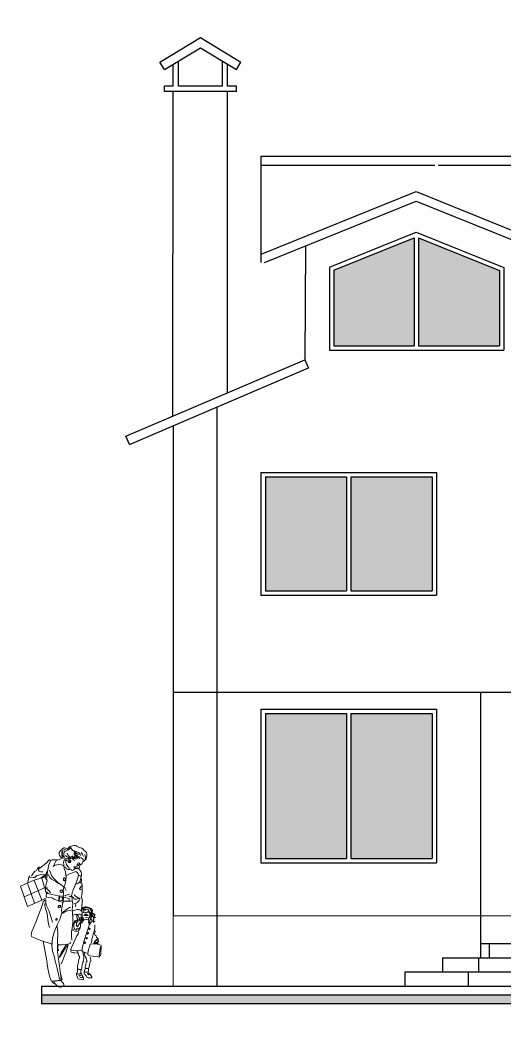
# Model space of a CAD drawing. Header units: metres. Extents: x 539 to 782, y 164 to 633.
# Drawn here: x 680.54 to 686.07, y 408.62 to 420.23 of the extents above; entities that cross this region are included whole.
import ezdxf

# ---------------------------------------------------------------- set-up
doc = ezdxf.new("R2010")
doc.units = ezdxf.units.M
doc.header["$PDMODE"] = 35
for name, color, linetype, lineweight in [('03', 3, 'Continuous', 30), ('cota', 1, 'Continuous', 15), ('fachada2', 3, 'Continuous', 20), ('monos', 251, 'Continuous', 13), ('ventanas', 2, 'Continuous', 25)]:
    doc.layers.add(name, color=color, linetype=linetype, lineweight=lineweight)
for name, color, linetype in [('Losa', 7, 'Continuous'), ('MUROS 2', 3, 'Continuous'), ('PISOS', 251, 'Continuous'), ('proyeccion muros', 1, 'Continuous'), ('PUERTAS', 16, 'Continuous')]:
    doc.layers.add(name, color=color, linetype=linetype)
doc.styles.add('ARIAL', font='ariali.ttf')
doc.dimstyles.new('C_50', dxfattribs={"dimscale": 0.5, "dimtxt": 0.2, "dimasz": 0.1, "dimexe": 0.1, "dimexo": 0.1, "dimgap": 0.05, "dimtad": 0, "dimzin": 4, "dimdsep": 46, "dimtxsty": 'ARIAL', "dimblk": 'DOT', "dimcen": 0.09, "dimse1": 1, "dimse2": 1, "dimclrd": 1, "dimclre": 1, "dimclrt": 2, "dimadec": 0, "dimazin": 0, "dimtfac": 1, "dimtix": 1, "dimtmove": 2, "dimatfit": 3, "dimfxl": 1, "dimtolj": 1, "dimtzin": 0, "dimarcsym": 0})

# ---------------------------------------------------------------- blocks, each defined once
blk = doc.blocks.new('_Dot')
at = {"color": 0, "linetype": 'ByBlock', "lineweight": -2}
blk.add_line((-0.5, 0), (-1, 0), dxfattribs=at)
at = {"color": 0, "linetype": 'ByBlock', "const_width": 0.5}
blk.add_lwpolyline([(-0.25, 0, 1), (0.25, 0, 1)], format="xyb", close=True, dxfattribs=at)
blk = doc.blocks.new('*D517')
at = {"layer": 'cota', "color": 1, "lineweight": -2, "transparency": 16777216}
for p, q in [((685.33, 444.252), (685.535, 444.252)), ((685.979, 444.252), (685.774, 444.252))]:
    blk.add_line(p, q, dxfattribs=at)
at = {"layer": 'Defpoints', "color": 0, "transparency": 16777216}
for p in [(686.029, 444.252), (686.029, 443.873), (685.28, 369.576)]:
    blk.add_point(p, dxfattribs=at)
at = {"layer": 'cota', "color": 1, "lineweight": -2, "transparency": 16777216, "xscale": 0.05, "yscale": 0.05, "zscale": 0.05, "rotation": 180}
blk.add_blockref('_Dot', (685.28, 444.252), dxfattribs=at)
at = {"layer": 'cota', "color": 1, "lineweight": -2, "transparency": 16777216, "xscale": 0.05, "yscale": 0.05, "zscale": 0.05}
blk.add_blockref('_Dot', (686.029, 444.252), dxfattribs=at)
at = {"layer": 'cota', "color": 2, "transparency": 16777216, "insert": (685.654, 444.252), "char_height": 0.1, "attachment_point": 5, "style": 'ARIAL'}
blk.add_mtext('\\A1;.75', dxfattribs=at)
blk = doc.blocks.new('*D541')
at = {"layer": 'Defpoints', "color": 0, "transparency": 16777216}
for p in [(687.279, 436.711), (687.279, 436.374), (685.879, 362.076)]:
    blk.add_point(p, dxfattribs=at)
at = {"layer": 'PUERTAS', "color": 1, "lineweight": -2, "transparency": 16777216}
for p, q in [((685.929, 436.711), (686.428, 436.711)), ((687.229, 436.711), (686.731, 436.711))]:
    blk.add_line(p, q, dxfattribs=at)
at = {"layer": 'PUERTAS', "color": 1, "lineweight": -2, "transparency": 16777216, "xscale": 0.05, "yscale": 0.05, "zscale": 0.05, "rotation": 180}
blk.add_blockref('_Dot', (685.879, 436.711), dxfattribs=at)
at = {"layer": 'PUERTAS', "color": 1, "lineweight": -2, "transparency": 16777216, "xscale": 0.05, "yscale": 0.05, "zscale": 0.05}
blk.add_blockref('_Dot', (687.279, 436.711), dxfattribs=at)
at = {"layer": 'PUERTAS', "color": 2, "transparency": 16777216, "insert": (686.579, 436.711), "char_height": 0.1, "attachment_point": 5, "style": 'ARIAL'}
blk.add_mtext('\\A1;1.40', dxfattribs=at)
blk = doc.blocks.new('mujniño')
for points in [[(617.49, 87.036), (617.475, 87.04), (617.466, 87.05), (617.456, 87.065), (617.452, 87.08), (617.452, 87.092), (617.454, 87.099), (617.463, 87.114), (617.474, 87.126), (617.49, 87.142), (617.504, 87.151), (617.514, 87.153), (617.53, 87.15), (617.537, 87.144), (617.545, 87.139), (617.547, 87.126), (617.548, 87.13), (617.554, 87.142), (617.556, 87.147), (617.564, 87.154), (617.577, 87.166), (617.591, 87.172), (617.602, 87.175), (617.622, 87.178), (617.634, 87.179), (617.649, 87.173), (617.657, 87.169), (617.673, 87.16), (617.697, 87.153), (617.712, 87.149), (617.726, 87.135), (617.738, 87.12), (617.749, 87.113), (617.762, 87.097), (617.766, 87.077), (617.769, 87.063), (617.763, 87.044), (617.76, 87.025), (617.755, 87.016), (617.746, 87.01), (617.736, 87.002), (617.73, 86.998), (617.727, 87.002), (617.726, 87.014), (617.725, 87.023), (617.716, 87.03), (617.708, 87.035), (617.702, 87.043), (617.685, 87.049), (617.664, 87.057), (617.648, 87.07), (617.639, 87.082), (617.63, 87.098), (617.628, 87.105), (617.627, 87.111), (617.614, 87.116), (617.603, 87.12), (617.593, 87.141), (617.587, 87.152), (617.583, 87.155), (617.579, 87.149), (617.571, 87.14), (617.56, 87.13), (617.548, 87.126), (617.523, 87.115), (617.517, 87.111), (617.509, 87.101), (617.507, 87.092), (617.505, 87.08), (617.505, 87.069), (617.505, 87.062), (617.512, 87.046), (617.508, 87.048), (617.498, 87.055), (617.492, 87.065), (617.487, 87.075), (617.483, 87.092), (617.483, 87.103), (617.489, 87.113), (617.494, 87.12), (617.502, 87.125), (617.512, 87.131), (617.524, 87.135)], [(617.493, 87.044), (617.487, 87.051), (617.483, 87.067), (617.482, 87.08), (617.482, 87.091), (617.485, 87.097)], [(617.492, 87.101), (617.492, 87.088)], [(617.629, 87.008), (617.616, 87.015), (617.6, 87.03), (617.592, 87.034), (617.576, 87.043), (617.561, 87.057), (617.55, 87.072), (617.545, 87.09)], [(617.695, 87.066), (617.688, 87.087), (617.674, 87.097), (617.653, 87.106), (617.627, 87.116), (617.621, 87.119)], [(617.693, 87.033), (617.67, 87.046), (617.653, 87.05), (617.634, 87.065), (617.625, 87.079), (617.622, 87.099)], [(617.68, 87.071), (617.664, 87.08), (617.648, 87.09), (617.636, 87.101)], [(617.731, 87.054), (617.719, 87.075), (617.702, 87.097)], [(617.745, 87.011), (617.749, 87.028), (617.751, 87.04), (617.749, 87.059), (617.743, 87.077)], [(617.354, 87.006), (617.342, 87.014), (617.334, 87.013), (617.312, 86.983), (617.283, 86.959), (617.234, 86.925), (617.222, 86.912)], [(617.433, 87.017), (617.415, 87.017), (617.372, 87.014), (617.358, 87.009), (617.352, 87.005), (617.336, 86.958), (617.327, 86.921), (617.319, 86.883), (617.313, 86.81), (617.307, 86.807)], [(617.514, 86.929), (617.507, 86.939), (617.5, 86.947), (617.495, 86.949), (617.478, 86.957), (617.445, 86.962), (617.427, 86.96), (617.405, 86.954), (617.385, 86.939), (617.418, 87.006), (617.429, 87.01), (617.443, 87.014), (617.461, 87.021), (617.473, 87.027), (617.488, 87.035), (617.502, 87.037), (617.514, 87.035), (617.527, 87.028), (617.54, 87.03), (617.542, 87.031)], [(617.495, 86.602), (617.499, 86.606), (617.501, 86.613), (617.501, 86.643), (617.499, 86.665), (617.504, 86.699), (617.523, 86.752), (617.532, 86.812), (617.529, 86.844), (617.526, 86.878), (617.517, 86.899), (617.511, 86.916), (617.508, 86.926), (617.514, 86.929), (617.508, 86.938), (617.507, 86.948), (617.505, 86.965), (617.503, 86.982), (617.505, 87.003), (617.51, 87.012), (617.519, 87.018)], [(617.532, 87.01), (617.528, 87.009), (617.526, 87.003), (617.527, 86.994), (617.53, 86.98), (617.534, 86.966), (617.537, 86.958), (617.543, 86.949), (617.552, 86.938), (617.561, 86.926), (617.566, 86.917), (617.57, 86.906), (617.564, 86.905), (617.556, 86.905), (617.544, 86.909), (617.533, 86.917), (617.524, 86.934)], [(617.611, 87.024), (617.602, 87.031), (617.586, 87.038), (617.565, 87.043), (617.55, 87.047), (617.537, 87.053), (617.525, 87.064)], [(617.543, 87.025), (617.54, 87.02), (617.539, 87.013), (617.539, 87.005)], [(617.572, 87.043), (617.561, 87.042), (617.556, 87.035), (617.55, 87.026)], [(617.568, 86.999), (617.568, 86.996), (617.573, 86.995), (617.577, 86.997), (617.577, 87.004), (617.577, 87.007), (617.575, 87.01), (617.573, 87.012), (617.57, 87.014), (617.566, 87.015), (617.56, 87.014), (617.555, 87.009), (617.553, 87.002), (617.554, 86.994), (617.557, 86.987), (617.561, 86.985), (617.566, 86.984), (617.574, 86.984), (617.58, 86.984), (617.585, 86.992), (617.586, 87), (617.587, 87.007), (617.584, 87.008), (617.58, 87.006)], [(617.581, 87.04), (617.577, 87.039), (617.572, 87.036), (617.568, 87.03), (617.567, 87.024), (617.568, 87.018)], [(617.725, 87.007), (617.724, 87.002), (617.719, 86.986), (617.714, 86.976), (617.71, 86.967), (617.704, 86.964), (617.698, 86.963), (617.693, 86.959), (617.691, 86.957), (617.688, 86.952), (617.687, 86.947), (617.684, 86.936), (617.682, 86.93), (617.681, 86.925), (617.68, 86.919), (617.68, 86.916), (617.677, 86.914), (617.673, 86.913), (617.669, 86.914), (617.665, 86.916), (617.661, 86.921), (617.658, 86.927), (617.656, 86.926), (617.652, 86.921), (617.651, 86.918), (617.647, 86.913), (617.628, 86.93), (617.629, 86.91), (617.618, 86.907), (617.614, 86.898), (617.602, 86.895), (617.597, 86.894), (617.591, 86.9), (617.587, 86.905), (617.58, 86.91)], [(617.587, 87.031), (617.583, 87.028), (617.582, 87.022)], [(617.657, 87.026), (617.638, 87.027), (617.622, 87.032), (617.605, 87.041), (617.593, 87.048), (617.587, 87.055)], [(617.635, 87.032), (617.62, 87.04), (617.608, 87.05), (617.601, 87.061)], [(617.656, 86.957), (617.656, 86.952), (617.656, 86.944), (617.649, 86.939), (617.639, 86.937), (617.629, 86.936), (617.622, 86.934), (617.615, 86.931)], [(617.687, 87.029), (617.674, 87.038), (617.657, 87.039), (617.636, 87.046), (617.622, 87.058)], [(617.673, 86.955), (617.66, 86.96), (617.657, 86.97), (617.666, 86.968)], [(617.661, 86.967), (617.662, 86.962), (617.675, 86.956)], [(617.67, 86.981), (617.676, 86.98), (617.682, 86.978), (617.688, 86.967), (617.69, 86.965)], [(617.685, 86.966), (617.679, 86.964), (617.675, 86.959), (617.674, 86.947)], [(617.244, 86.809), (617.265, 86.825), (617.284, 86.836), (617.296, 86.845), (617.256, 86.848), (617.198, 86.838), (617.174, 86.815), (617.161, 86.814), (617.111, 86.819)], [(617.218, 86.931), (617.206, 86.917), (617.193, 86.895), (617.171, 86.881), (617.145, 86.845), (617.138, 86.831)], [(617.23, 86.937), (617.221, 86.93), (617.217, 86.914), (617.218, 86.899), (617.226, 86.886), (617.243, 86.88), (617.266, 86.877)], [(617.307, 86.856), (617.296, 86.843), (617.272, 86.823), (617.255, 86.814)], [(617.311, 86.883), (617.306, 86.858), (617.299, 86.833), (617.298, 86.815), (617.3, 86.8), (617.313, 86.788), (617.317, 86.783), (617.311, 86.764), (617.307, 86.751), (617.302, 86.727), (617.302, 86.707), (617.3, 86.691), (617.298, 86.68), (617.295, 86.662), (617.295, 86.654), (617.311, 86.646), (617.326, 86.631)], [(617.328, 86.848), (617.345, 86.814), (617.365, 86.796), (617.391, 86.78), (617.418, 86.763), (617.443, 86.745)], [(617.342, 86.897), (617.367, 86.828), (617.395, 86.799), (617.42, 86.773), (617.442, 86.754), (617.472, 86.735), (617.499, 86.712), (617.517, 86.694), (617.533, 86.667)], [(617.537, 86.837), (617.564, 86.85), (617.585, 86.86), (617.644, 86.882), (617.658, 86.87), (617.669, 86.855), (617.676, 86.841), (617.687, 86.836), (617.701, 86.83), (617.707, 86.826), (617.707, 86.829), (617.705, 86.837), (617.707, 86.848), (617.706, 86.86), (617.703, 86.875), (617.683, 86.904)], [(617.598, 86.101), (617.591, 86.146), (617.594, 86.195), (617.604, 86.258), (617.607, 86.299), (617.609, 86.353), (617.604, 86.4), (617.601, 86.447), (617.608, 86.511), (617.602, 86.556), (617.595, 86.599), (617.594, 86.611), (617.602, 86.629), (617.6, 86.647), (617.607, 86.66), (617.634, 86.725), (617.648, 86.763), (617.665, 86.805), (617.674, 86.841)], [(617.629, 86.914), (617.64, 86.916)], [(617.165, 86.784), (617.01, 86.713), (617.09, 86.483), (617.253, 86.554), (617.169, 86.783), (617.295, 86.821)], [(617.091, 86.748), (617.171, 86.52)], [(617.117, 86.833), (617.106, 86.815), (617.103, 86.804), (617.101, 86.794), (617.097, 86.761)], [(617.253, 86.805), (617.286, 86.701), (617.296, 86.668)], [(617.706, 86.799), (617.708, 86.793), (617.707, 86.781), (617.705, 86.769), (617.699, 86.763), (617.692, 86.758), (617.711, 86.744), (617.715, 86.726), (617.714, 86.639), (617.71, 86.62), (617.708, 86.598), (617.708, 86.589), (617.709, 86.578), (617.715, 86.566), (617.718, 86.546), (617.714, 86.543), (617.713, 86.522), (617.706, 86.451), (617.708, 86.438), (617.711, 86.427), (617.714, 86.412), (617.714, 86.398), (617.715, 86.393), (617.707, 86.393), (617.696, 86.395), (617.68, 86.397), (617.653, 86.393), (617.636, 86.391), (617.624, 86.389), (617.616, 86.386), (617.607, 86.389)], [(617.647, 86.741), (617.658, 86.742), (617.671, 86.749), (617.684, 86.762), (617.692, 86.776), (617.696, 86.792), (617.701, 86.807), (617.698, 86.817)], [(617.055, 86.595), (617.211, 86.662), (617.299, 86.705)], [(617.3, 86.651), (617.308, 86.624)], [(617.449, 86.599), (617.439, 86.604), (617.371, 86.621), (617.319, 86.63), (617.31, 86.633), (617.308, 86.622), (617.305, 86.604), (617.303, 86.592), (617.33, 86.586), (617.373, 86.58), (617.397, 86.565), (617.42, 86.556), (617.444, 86.55)], [(617.315, 86.701), (617.311, 86.69), (617.319, 86.678), (617.335, 86.664), (617.355, 86.637)], [(617.515, 86.602), (617.524, 86.609), (617.543, 86.616), (617.551, 86.618), (617.575, 86.622)], [(617.563, 86.601), (617.572, 86.596), (617.583, 86.594), (617.591, 86.607)], [(617.62, 86.52), (617.629, 86.518), (617.645, 86.52), (617.659, 86.529), (617.673, 86.544), (617.682, 86.552), (617.692, 86.575), (617.685, 86.579), (617.666, 86.582), (617.648, 86.592), (617.634, 86.603), (617.626, 86.614), (617.622, 86.621)], [(617.704, 86.676), (617.702, 86.675), (617.693, 86.677), (617.685, 86.682), (617.683, 86.685), (617.686, 86.689), (617.689, 86.692), (617.694, 86.699), (617.701, 86.709), (617.705, 86.718)], [(617.295, 86.564), (617.269, 86.535), (617.252, 86.47), (617.226, 86.406), (617.193, 86.325), (617.159, 86.241), (617.142, 86.198), (617.135, 86.151), (617.139, 86.139), (617.154, 86.133), (617.243, 86.097), (617.373, 86.054), (617.372, 86.081), (617.376, 86.123), (617.4, 86.2), (617.433, 86.28), (617.459, 86.333), (617.484, 86.409), (617.48, 86.444), (617.484, 86.468), (617.494, 86.526)], [(617.253, 86.554), (617.305, 86.581)], [(617.29, 86.518), (617.29, 86.489), (617.297, 86.461), (617.314, 86.402), (617.324, 86.333), (617.331, 86.282), (617.343, 86.242)], [(617.299, 86.56), (617.299, 86.526), (617.306, 86.5), (617.338, 86.429), (617.358, 86.37), (617.377, 86.303)], [(617.451, 86.604), (617.443, 86.545), (617.496, 86.53), (617.502, 86.596), (617.458, 86.605)], [(617.499, 86.542), (617.594, 86.545)], [(617.5, 86.589), (617.568, 86.575), (617.567, 86.539)], [(617.689, 86.573), (617.664, 86.57), (617.649, 86.566), (617.636, 86.565), (617.622, 86.57), (617.614, 86.583), (617.605, 86.593)], [(617.64, 86.511), (617.642, 86.499), (617.639, 86.485), (617.635, 86.481)], [(617.491, 86.411), (617.506, 86.427), (617.534, 86.45), (617.57, 86.471), (617.581, 86.472)], [(617.492, 86.403), (617.513, 86.418), (617.537, 86.429), (617.585, 86.442)], [(617.607, 86.432), (617.629, 86.441), (617.646, 86.445), (617.658, 86.447), (617.672, 86.447), (617.688, 86.444), (617.698, 86.436), (617.707, 86.429)], [(617.653, 86.395), (617.652, 86.386), (617.652, 86.382), (617.652, 86.376), (617.654, 86.362), (617.655, 86.358), (617.658, 86.35), (617.661, 86.346), (617.662, 86.34), (617.662, 86.335), (617.66, 86.323), (617.66, 86.319), (617.66, 86.315), (617.66, 86.31), (617.662, 86.307), (617.664, 86.306), (617.665, 86.313), (617.668, 86.319), (617.67, 86.325), (617.674, 86.33), (617.681, 86.336)], [(617.703, 86.379), (617.704, 86.374), (617.705, 86.365), (617.701, 86.356), (617.7, 86.349), (617.7, 86.339), (617.698, 86.33), (617.696, 86.326), (617.694, 86.323), (617.692, 86.318), (617.688, 86.322), (617.687, 86.324), (617.685, 86.329), (617.685, 86.336), (617.684, 86.344), (617.684, 86.347), (617.683, 86.35), (617.68, 86.355), (617.676, 86.36), (617.673, 86.362), (617.671, 86.367), (617.67, 86.371), (617.669, 86.377), (617.667, 86.381), (617.663, 86.391), (617.663, 86.393)], [(617.708, 86.396), (617.71, 86.387), (617.715, 86.377), (617.719, 86.37)], [(617.711, 86.467), (617.715, 86.46), (617.719, 86.458), (617.722, 86.455), (617.724, 86.455), (617.723, 86.46), (617.723, 86.464), (617.718, 86.466)], [(617.711, 86.459), (617.716, 86.456), (617.718, 86.453)], [(617.733, 86.458), (617.729, 86.462), (617.726, 86.464), (617.723, 86.468), (617.72, 86.471)], [(617.72, 86.438), (617.721, 86.444), (617.724, 86.444), (617.728, 86.444), (617.73, 86.44), (617.732, 86.435)], [(617.739, 86.418), (617.738, 86.419), (617.737, 86.42), (617.736, 86.421), (617.735, 86.422), (617.733, 86.422), (617.731, 86.422), (617.729, 86.421), (617.728, 86.421), (617.725, 86.419), (617.724, 86.419), (617.723, 86.417), (617.725, 86.417), (617.727, 86.416), (617.73, 86.416), (617.732, 86.415), (617.735, 86.415), (617.738, 86.416), (617.739, 86.417)], [(617.826, 86.404), (617.829, 86.409), (617.83, 86.417), (617.832, 86.425), (617.832, 86.436), (617.828, 86.446), (617.821, 86.457), (617.809, 86.465), (617.791, 86.472), (617.775, 86.476), (617.76, 86.478), (617.749, 86.479), (617.739, 86.477), (617.734, 86.473), (617.729, 86.464)], [(617.801, 86.422), (617.81, 86.417), (617.814, 86.41), (617.815, 86.405), (617.817, 86.413), (617.821, 86.421), (617.822, 86.432), (617.814, 86.443), (617.807, 86.453), (617.798, 86.46), (617.789, 86.465), (617.779, 86.469), (617.77, 86.471), (617.765, 86.471), (617.759, 86.471), (617.747, 86.471), (617.736, 86.466), (617.731, 86.461)], [(617.743, 86.445), (617.739, 86.451), (617.732, 86.454)], [(617.747, 86.438), (617.75, 86.447), (617.748, 86.452), (617.742, 86.454)], [(617.758, 86.443), (617.758, 86.446), (617.756, 86.454), (617.749, 86.456)], [(617.75, 86.407), (617.752, 86.411), (617.753, 86.406)], [(617.751, 86.414), (617.753, 86.415), (617.755, 86.416), (617.757, 86.417), (617.756, 86.417), (617.759, 86.415), (617.761, 86.413), (617.761, 86.41), (617.765, 86.406)], [(617.756, 86.407), (617.759, 86.411), (617.76, 86.408)], [(617.796, 86.27), (617.795, 86.279), (617.793, 86.285), (617.789, 86.295), (617.786, 86.301), (617.79, 86.32), (617.791, 86.326), (617.788, 86.329), (617.788, 86.347), (617.788, 86.351), (617.788, 86.353), (617.79, 86.353), (617.792, 86.355), (617.797, 86.359), (617.799, 86.364), (617.8, 86.374), (617.801, 86.393), (617.797, 86.415), (617.796, 86.424), (617.79, 86.433), (617.787, 86.44), (617.78, 86.45), (617.771, 86.454), (617.764, 86.456)], [(617.773, 86.419), (617.774, 86.42), (617.775, 86.421), (617.776, 86.423), (617.778, 86.423), (617.779, 86.423), (617.781, 86.424), (617.783, 86.423), (617.784, 86.423), (617.787, 86.421), (617.788, 86.421), (617.789, 86.419), (617.787, 86.419), (617.785, 86.418), (617.783, 86.417), (617.78, 86.417), (617.777, 86.416), (617.775, 86.417), (617.773, 86.418)], [(617.807, 86.408), (617.805, 86.399), (617.805, 86.391), (617.807, 86.387), (617.813, 86.381), (617.821, 86.376), (617.833, 86.369), (617.838, 86.364), (617.842, 86.358), (617.843, 86.348), (617.843, 86.341), (617.842, 86.336), (617.842, 86.327), (617.843, 86.321), (617.847, 86.314), (617.854, 86.312), (617.862, 86.316)], [(617.814, 86.401), (617.816, 86.396), (617.825, 86.396), (617.835, 86.398), (617.845, 86.398), (617.852, 86.393), (617.854, 86.382), (617.854, 86.374), (617.853, 86.365), (617.856, 86.359), (617.864, 86.359), (617.87, 86.363)], [(617.842, 86.325), (617.846, 86.333), (617.849, 86.34), (617.849, 86.355), (617.848, 86.362), (617.844, 86.371), (617.834, 86.379), (617.823, 86.388), (617.816, 86.397), (617.815, 86.405)], [(617.859, 86.38), (617.859, 86.386), (617.858, 86.395), (617.853, 86.401), (617.845, 86.404), (617.836, 86.407), (617.826, 86.406), (617.82, 86.406)], [(617.426, 86.265), (617.431, 86.247), (617.436, 86.186), (617.435, 86.079), (617.434, 86.053), (617.454, 86.046), (617.487, 86.045), (617.528, 86.049), (617.562, 86.057), (617.58, 86.064), (617.583, 86.072), (617.579, 86.079)], [(617.663, 86.325), (617.657, 86.324), (617.651, 86.324), (617.646, 86.328), (617.641, 86.328), (617.632, 86.322), (617.626, 86.314), (617.622, 86.304), (617.617, 86.29), (617.622, 86.295), (617.617, 86.283), (617.609, 86.271), (617.603, 86.256)], [(617.658, 86.303), (617.645, 86.299), (617.632, 86.297), (617.625, 86.296), (617.622, 86.289), (617.621, 86.279), (617.62, 86.268), (617.619, 86.258), (617.621, 86.247), (617.626, 86.23), (617.63, 86.223), (617.634, 86.218), (617.639, 86.212)], [(617.631, 86.31), (617.635, 86.312), (617.643, 86.314), (617.649, 86.312)], [(617.649, 86.302), (617.648, 86.288), (617.65, 86.277), (617.651, 86.267), (617.655, 86.261), (617.656, 86.258), (617.658, 86.254), (617.66, 86.252), (617.686, 86.295), (617.691, 86.296), (617.694, 86.297), (617.699, 86.293), (617.708, 86.294), (617.715, 86.298), (617.72, 86.309), (617.723, 86.317), (617.729, 86.325), (617.729, 86.331), (617.733, 86.337), (617.732, 86.344), (617.729, 86.349), (617.718, 86.356), (617.716, 86.356), (617.711, 86.354), (617.705, 86.352)], [(617.651, 86.233), (617.655, 86.23), (617.66, 86.229), (617.666, 86.229), (617.673, 86.23), (617.683, 86.236), (617.693, 86.244), (617.697, 86.256), (617.696, 86.265), (617.697, 86.278), (617.693, 86.29)], [(617.699, 86.302), (617.697, 86.3), (617.694, 86.298)], [(617.715, 86.305), (617.709, 86.305), (617.705, 86.308), (617.704, 86.312), (617.701, 86.312), (617.698, 86.31), (617.697, 86.308), (617.7, 86.304), (617.704, 86.297), (617.706, 86.296)], [(617.702, 86.321), (617.712, 86.324), (617.719, 86.322)], [(617.704, 86.349), (617.718, 86.35)], [(617.704, 86.33), (617.716, 86.336), (617.722, 86.335)], [(617.705, 86.34), (617.72, 86.344)], [(617.849, 86.296), (617.842, 86.308), (617.827, 86.318), (617.823, 86.319), (617.816, 86.306), (617.798, 86.279), (617.785, 86.247), (617.778, 86.22), (617.768, 86.189), (617.733, 86.083), (617.721, 86.037), (617.716, 85.996), (617.715, 85.979), (617.716, 85.975), (617.726, 85.967), (617.778, 85.948), (617.78, 85.942), (617.782, 85.931), (617.783, 85.927)], [(617.727, 86.331), (617.733, 86.331), (617.742, 86.332), (617.76, 86.333), (617.778, 86.33)], [(617.748, 86.354), (617.761, 86.356), (617.777, 86.355)], [(617.798, 86.325), (617.798, 86.319), (617.8, 86.311), (617.801, 86.296)], [(617.814, 86.372), (617.814, 86.367), (617.809, 86.355), (617.805, 86.342), (617.805, 86.337), (617.807, 86.331), (617.814, 86.327)], [(617.82, 86.368), (617.822, 86.362), (617.823, 86.358), (617.817, 86.352), (617.815, 86.348), (617.813, 86.342), (617.814, 86.337), (617.816, 86.335), (617.822, 86.331), (617.83, 86.331)], [(617.816, 86.068), (617.819, 86.08), (617.825, 86.093), (617.826, 86.115), (617.831, 86.134), (617.839, 86.164), (617.85, 86.203), (617.857, 86.229), (617.857, 86.249), (617.857, 86.255), (617.857, 86.274)], [(617.582, 85.989), (617.596, 86.025), (617.633, 86.105), (617.653, 86.147), (617.667, 86.166), (617.671, 86.186), (617.671, 86.192)], [(617.608, 86.22), (617.616, 86.21)], [(617.631, 86.197), (617.668, 86.203), (617.691, 86.236)], [(617.644, 86.202), (617.655, 86.223)], [(617.853, 86.215), (617.857, 86.209), (617.861, 86.197), (617.858, 86.182), (617.855, 86.172), (617.862, 86.157), (617.873, 86.147), (617.878, 86.134), (617.892, 86.12), (617.896, 86.116), (617.889, 86.113), (617.88, 86.108), (617.867, 86.094), (617.859, 86.084), (617.85, 86.071), (617.847, 86.063)], [(617.269, 86.089), (617.287, 86.006), (617.307, 85.888), (617.323, 85.775), (617.344, 85.69), (617.361, 85.634), (617.373, 85.633), (617.393, 85.635), (617.395, 85.622), (617.403, 85.604), (617.416, 85.592), (617.428, 85.58), (617.439, 85.575), (617.454, 85.569), (617.461, 85.568), (617.474, 85.571), (617.496, 85.577), (617.507, 85.577)], [(617.455, 85.65), (617.443, 85.711), (617.429, 85.778), (617.417, 85.821), (617.408, 85.859), (617.394, 85.919), (617.378, 85.97), (617.371, 86.01), (617.366, 86.062)], [(617.435, 86.047), (617.434, 86.006), (617.434, 85.968), (617.437, 85.935), (617.44, 85.914)], [(617.439, 86.047), (617.438, 86.009), (617.443, 85.979)], [(617.55, 86.053), (617.524, 86.012), (617.501, 85.972), (617.455, 85.901)], [(617.529, 86.045), (617.505, 86.003), (617.475, 85.956), (617.456, 85.912)], [(617.556, 86.046), (617.532, 85.966), (617.511, 85.913), (617.49, 85.859), (617.471, 85.824)], [(617.806, 86.059), (617.797, 86.021), (617.787, 85.995), (617.782, 85.971), (617.779, 85.949)], [(617.812, 86.056), (617.885, 86.055), (617.919, 86.05)], [(617.896, 86.057), (617.896, 86.057), (617.892, 86.064), (617.887, 86.069), (617.88, 86.074), (617.873, 86.078), (617.869, 86.078), (617.861, 86.077), (617.856, 86.076), (617.85, 86.073)], [(617.854, 86.059), (617.854, 86.063), (617.856, 86.065), (617.859, 86.068), (617.862, 86.07), (617.868, 86.071), (617.874, 86.071), (617.879, 86.069), (617.885, 86.064), (617.888, 86.056)], [(617.881, 86.066), (617.876, 86.065), (617.873, 86.063), (617.867, 86.063), (617.859, 86.067)], [(617.895, 86.112), (617.897, 86.104), (617.897, 86.093), (617.904, 86.081), (617.9, 86.08), (617.896, 86.082), (617.893, 86.089), (617.884, 86.093), (617.876, 86.094)], [(617.896, 86.08), (617.892, 86.078), (617.889, 86.073)], [(617.913, 85.905), (617.91, 85.912), (617.909, 85.924), (617.917, 85.983), (617.927, 86.04), (617.931, 86.035), (617.929, 85.998), (617.927, 85.985), (617.927, 85.96), (617.926, 85.934), (617.925, 85.928), (617.925, 85.922)], [(617.439, 85.913), (617.474, 85.664)], [(617.712, 85.984), (617.709, 85.986), (617.705, 85.986), (617.69, 85.983), (617.666, 85.978), (617.642, 85.979), (617.615, 85.983), (617.595, 85.985), (617.585, 85.978), (617.584, 85.969), (617.589, 85.962), (617.61, 85.956), (617.632, 85.953), (617.66, 85.952)], [(617.661, 85.976), (617.678, 85.922), (617.683, 85.912), (617.683, 85.896), (617.678, 85.88), (617.672, 85.855), (617.667, 85.829), (617.662, 85.806), (617.661, 85.79), (617.661, 85.779), (617.668, 85.77), (617.68, 85.764), (617.696, 85.765)], [(617.725, 85.868), (617.729, 85.875), (617.734, 85.884), (617.735, 85.892), (617.735, 85.899), (617.733, 85.907), (617.732, 85.916), (617.727, 85.938), (617.723, 85.97)], [(617.739, 85.957), (617.741, 85.94), (617.746, 85.923), (617.754, 85.907), (617.761, 85.893), (617.764, 85.882), (617.768, 85.869), (617.769, 85.859), (617.773, 85.853)], [(617.905, 85.905), (617.882, 85.915), (617.857, 85.914), (617.837, 85.916), (617.802, 85.92), (617.788, 85.925)], [(617.921, 85.929), (617.917, 85.926)], [(617.654, 85.723), (617.651, 85.722), (617.648, 85.712), (617.648, 85.703), (617.653, 85.695), (617.661, 85.677), (617.666, 85.665), (617.67, 85.657), (617.685, 85.655), (617.722, 85.647), (617.725, 85.649), (617.73, 85.655), (617.73, 85.667), (617.725, 85.679), (617.716, 85.695), (617.71, 85.708), (617.704, 85.722), (617.701, 85.727), (617.698, 85.736), (617.698, 85.748), (617.701, 85.758), (617.706, 85.766), (617.71, 85.782), (617.711, 85.79), (617.714, 85.808), (617.715, 85.822), (617.721, 85.842), (617.723, 85.849), (617.728, 85.86), (617.73, 85.865)], [(617.765, 85.856), (617.76, 85.842), (617.758, 85.824), (617.754, 85.805), (617.75, 85.792), (617.749, 85.779), (617.747, 85.769), (617.741, 85.751), (617.738, 85.738), (617.738, 85.729), (617.738, 85.722), (617.738, 85.716), (617.741, 85.712), (617.748, 85.707), (617.754, 85.7), (617.763, 85.69), (617.769, 85.679), (617.775, 85.673), (617.784, 85.671), (617.794, 85.671), (617.807, 85.669), (617.815, 85.669), (617.822, 85.67), (617.825, 85.674), (617.824, 85.681), (617.816, 85.691), (617.809, 85.705), (617.805, 85.707), (617.798, 85.708), (617.79, 85.704), (617.775, 85.719), (617.779, 85.722), (617.784, 85.723), (617.789, 85.723), (617.794, 85.725), (617.802, 85.711)], [(617.787, 85.741), (617.787, 85.75), (617.787, 85.762), (617.788, 85.773), (617.794, 85.797), (617.799, 85.821), (617.803, 85.838), (617.805, 85.854)], [(617.807, 85.855), (617.812, 85.86), (617.814, 85.865), (617.813, 85.876), (617.81, 85.89), (617.806, 85.905)], [(617.471, 85.707), (617.487, 85.648)], [(617.667, 85.772), (617.662, 85.773), (617.661, 85.77), (617.662, 85.759), (617.66, 85.739), (617.657, 85.729), (617.657, 85.722), (617.66, 85.712)], [(617.672, 85.707), (617.676, 85.711), (617.681, 85.713), (617.69, 85.718), (617.697, 85.72), (617.705, 85.716)], [(617.678, 85.697), (617.684, 85.691), (617.689, 85.684), (617.692, 85.679), (617.7, 85.673), (617.707, 85.672), (617.713, 85.673), (617.716, 85.676), (617.718, 85.685)], [(617.685, 85.692), (617.691, 85.695), (617.696, 85.699), (617.701, 85.699), (617.71, 85.703)], [(617.746, 85.737), (617.752, 85.735), (617.759, 85.735), (617.764, 85.735), (617.767, 85.735), (617.775, 85.737), (617.781, 85.736), (617.783, 85.735)], [(617.758, 85.782), (617.76, 85.777), (617.769, 85.777), (617.777, 85.776), (617.786, 85.775), (617.789, 85.775)], [(617.367, 85.634), (617.371, 85.625), (617.38, 85.615), (617.387, 85.609), (617.396, 85.606)], [(617.398, 85.635), (617.401, 85.635), (617.407, 85.634), (617.412, 85.633), (617.418, 85.634), (617.424, 85.635), (617.432, 85.636), (617.441, 85.638), (617.446, 85.639), (617.453, 85.639), (617.459, 85.64), (617.467, 85.641), (617.473, 85.643), (617.472, 85.654), (617.472, 85.654), (617.469, 85.663)], [(617.46, 85.565), (617.466, 85.563), (617.512, 85.575), (617.505, 85.59), (617.501, 85.604), (617.492, 85.617), (617.479, 85.633), (617.473, 85.639)], [(617.487, 85.647), (617.485, 85.646), (617.483, 85.646), (617.482, 85.646), (617.481, 85.646), (617.478, 85.646), (617.477, 85.645), (617.475, 85.644), (617.474, 85.644)]]:
    blk.add_lwpolyline(points)
for points in [[(617.454, 86.555), (617.485, 86.546), (617.49, 86.584), (617.46, 86.593)], [(617.736, 86.385), (617.741, 86.387), (617.744, 86.388), (617.748, 86.39), (617.753, 86.391), (617.757, 86.392), (617.761, 86.392), (617.766, 86.391), (617.77, 86.389), (617.774, 86.386), (617.778, 86.384), (617.782, 86.382), (617.775, 86.381), (617.771, 86.381), (617.767, 86.381), (617.761, 86.382), (617.756, 86.382), (617.751, 86.382), (617.745, 86.382), (617.742, 86.381), (617.733, 86.382)]]:
    blk.add_lwpolyline(points, close=True)
for centre, radius, start, end in [((617.524, 86.794), 0.0237, 168.3343, 183.8647), ((617.539, 86.796), 0.0387, 184.5201, 194.7997), ((617.528, 86.792), 0.0285, 152.5678, 165.723), ((617.517, 86.789), 0.0157, 192.2479, 212.9919), ((617.513, 86.8), 0.0115, 125.9679, 152.8299), ((617.516, 86.789), 0.0146, 213.1803, 234.658), ((617.51, 86.804), 0.00624, 89.9258, 125.5636), ((617.51, 86.781), 0.005, 232.1915, 276.524), ((617.51, 86.804), 0.00672, 58.0422, 89.4376), ((617.511, 86.782), 0.00624, 269.9258, 305.5636), ((617.508, 86.801), 0.0105, 28.833, 59.0054), ((617.503, 86.79), 0.0176, 310.6528, 328.145), ((617.507, 86.798), 0.0128, 11.0228, 36.9026), ((617.495, 86.793), 0.0257, 332.8376, 345.7115), ((617.492, 86.793), 0.0289, 1.2925, 15.3018), ((617.478, 86.793), 0.0424, 350.4973, 359.9756), ((617.48, 86.655), 0.0173, 148.5934, 168.3249), ((617.473, 86.657), 0.0107, 169.9919, 196.7405), ((617.476, 86.658), 0.0134, 196.6693, 219.2894), ((617.476, 86.657), 0.0136, 122.7537, 147.2464), ((617.48, 86.662), 0.0192, 222.9698, 239.7104), ((617.478, 86.656), 0.0154, 104.7376, 127.147), ((617.477, 86.661), 0.0173, 244.0811, 262.8048), ((617.479, 86.65), 0.0216, 85.9555, 102.2157), ((617.477, 86.666), 0.0216, 265.9555, 282.2157), ((617.478, 86.654), 0.0173, 64.0812, 82.8047), ((617.476, 86.663), 0.0193, 285.8471, 303.5065), ((617.476, 86.653), 0.0192, 42.9696, 59.7105), ((617.475, 86.663), 0.0203, 306.8288, 323.1711), ((617.477, 86.656), 0.0161, 17.6302, 36.8807), ((617.478, 86.659), 0.0147, 327.7091, 349.7906), ((617.477, 86.658), 0.0158, 352.0709, 11.1113), ((617.458, 86.479), 0.0169, 126.0132, 145.9968), ((617.459, 86.479), 0.0169, 107.7525, 127.8958), ((617.459, 86.48), 0.0164, 88.18, 107.212), ((617.458, 86.484), 0.0118, 61.1366, 86.9724), ((617.458, 86.483), 0.0133, 39.6651, 60.2746), ((617.459, 86.485), 0.0111, 11.0374, 35.8196), ((617.468, 86.476), 0.0266, 151.8588, 163.381), ((617.458, 86.48), 0.0158, 168.889, 187.929), ((617.453, 86.48), 0.0111, 191.0377, 215.8194), ((617.453, 86.481), 0.0114, 218.8079, 243.3372), ((617.454, 86.481), 0.0118, 241.1367, 266.9724), ((617.454, 86.485), 0.0152, 267.3569, 289.7046), ((617.456, 86.481), 0.0111, 285.4842, 313.2313), ((617.453, 86.487), 0.0169, 306.0134, 325.9965), ((617.458, 86.484), 0.0112, 323.7863, 351.4538), ((617.46, 86.485), 0.00962, 342.6063, 14.2114), ((617.452, 86.325), 0.0396, 156.4972, 163.2302), ((617.427, 86.333), 0.0129, 167.0171, 184.5099), ((617.421, 86.332), 0.00676, 181.9457, 211.9088), ((617.419, 86.33), 0.0038, 206.0754, 243.9248), ((617.435, 86.33), 0.0221, 139.3438, 151.2659), ((617.419, 86.33), 0.00357, 239.436, 280.5481), ((617.425, 86.339), 0.00823, 118.7994, 144.841), ((617.419, 86.334), 0.00714, 276.7964, 305.945), ((617.426, 86.341), 0.00714, 96.7964, 125.9447), ((617.415, 86.34), 0.0149, 302.6849, 318.9453), ((617.425, 86.344), 0.00357, 59.4356, 100.5482), ((617.419, 86.337), 0.0101, 316.9416, 341.1314), ((617.425, 86.343), 0.00537, 33.4288, 61.1519), ((617.419, 86.34), 0.0107, 327.335, 352.3923), ((617.421, 86.342), 0.00946, 4.0998, 25.1417), ((617.418, 86.341), 0.0125, 346.8555, 4.347), ((617.795, 86.173), 0.0224, 163.6577, 172.8057), ((617.781, 86.175), 0.00782, 174.1308, 196.7505), ((617.778, 86.174), 0.00442, 189.4623, 226.3322), ((617.788, 86.174), 0.0152, 145.8342, 158.8737), ((617.778, 86.173), 0.00414, 217.8752, 248.3855), ((617.781, 86.179), 0.00721, 125.0309, 148.919), ((617.778, 86.177), 0.00773, 258.0558, 274.316), ((617.782, 86.179), 0.00777, 103.3426, 124.5823), ((617.777, 86.177), 0.00777, 283.3428, 304.5822), ((617.781, 86.183), 0.0029, 64.0195, 108.3524), ((617.761, 86.191), 0.0289, 313.3693, 320.1021), ((617.782, 86.184), 0.0024, 26.1353, 80.1261), ((617.775, 86.178), 0.0101, 326.7011, 344.8437), ((617.781, 86.182), 0.00442, 9.4624, 46.3327), ((617.778, 86.18), 0.00782, 354.1305, 16.7501), ((617.769, 86.181), 0.017, 341.9424, 353.528), ((617.813, 86.225), 0.0224, 163.6578, 172.8056), ((617.798, 86.227), 0.00745, 174.4007, 197.0204), ((617.799, 86.228), 0.00826, 196.3614, 216.7692), ((617.806, 86.226), 0.0152, 145.8342, 158.8737), ((617.803, 86.228), 0.0116, 127.372, 142.628), ((617.8, 86.23), 0.0102, 227.0146, 239.2457), ((617.795, 86.225), 0.00414, 254.7447, 285.2553), ((617.799, 86.232), 0.00582, 101.6311, 128.7719), ((617.796, 86.227), 0.00543, 278.6568, 309.2683), ((617.799, 86.235), 0.00279, 63.1154, 109.2562), ((617.796, 86.228), 0.00668, 300.7502, 329.2502), ((617.799, 86.234), 0.00388, 41.7854, 74.9994), ((617.795, 86.232), 0.00826, 16.3612, 36.7689), ((617.793, 86.231), 0.0102, 324.2723, 342.5972), ((617.789, 86.232), 0.0146, 357.1516, 8.5727), ((617.793, 86.231), 0.011, 341.2652, 359.8105), ((617.746, 86.069), 0.00652, 152.5153, 182.9547), ((617.747, 86.068), 0.00782, 174.1304, 196.7503), ((617.745, 86.067), 0.00582, 191.6304, 218.7715), ((617.748, 86.07), 0.00827, 140.9468, 165.9228), ((617.748, 86.072), 0.00721, 125.0312, 148.9193), ((617.743, 86.065), 0.0031, 213.5034, 257.1063), ((617.744, 86.065), 0.00279, 243.1149, 289.2566), ((617.747, 86.074), 0.00543, 98.6565, 129.2689), ((617.743, 86.07), 0.00777, 283.3427, 304.5819), ((617.747, 86.07), 0.00881, 79.061, 93.3109), ((617.738, 86.073), 0.0133, 311.4514, 325.7014), ((617.747, 86.075), 0.00414, 37.875, 68.3852), ((617.744, 86.071), 0.00758, 320.3523, 344.1304), ((617.742, 86.072), 0.01, 19.8544, 35.9404), ((617.744, 86.073), 0.00782, 354.1303, 16.7504), ((617.729, 86.075), 0.0224, 343.6578, 352.8056), ((617.769, 86.121), 0.00932, 159.6425, 180.6257), ((617.775, 86.12), 0.0154, 177.0157, 188.437), ((617.77, 86.121), 0.01, 199.8546, 215.9404), ((617.769, 86.121), 0.0085, 139.0174, 163.7614), ((617.769, 86.123), 0.00721, 125.0309, 148.919), ((617.766, 86.12), 0.00658, 225.244, 245.3655), ((617.765, 86.121), 0.00773, 258.0558, 274.316), ((617.768, 86.125), 0.00543, 98.6562, 129.2687), ((617.764, 86.119), 0.00582, 281.6307, 308.7714), ((617.768, 86.128), 0.0029, 64.02, 108.3521), ((617.763, 86.122), 0.00932, 306.244, 327.2275), ((617.768, 86.127), 0.00345, 34.6952, 71.565), ((617.765, 86.122), 0.00686, 319.728, 347.1419), ((617.763, 86.123), 0.01, 19.8543, 35.9402), ((617.765, 86.124), 0.00782, 354.1305, 16.7501), ((617.756, 86.125), 0.017, 341.9424, 353.528)]:
    blk.add_arc(centre, radius, start, end)

msp = doc.modelspace()

# ---------------------------------------------------------------- hatches: boundary and pattern name
at = {"layer": '03', "ltscale": 0.25}
msp.add_hatch(color=256, dxfattribs=at).paths.add_polyline_path([(692.279, 409.121), (680.779, 409.121), (680.779, 409.021), (692.279, 409.021)])
at = {"layer": 'proyeccion muros'}
h = msp.add_hatch(color=256, dxfattribs=at)
h.set_gradient(color1=(51, 51, 51), one_color=1, tint=1, name='CURVED')
h.paths.add_polyline_path([(685.023, 417.752), (684.111, 417.383), (684.111, 416.521), (685.023, 416.521)])
h.paths.add_polyline_path([(685.998, 417.378), (685.073, 417.752), (685.073, 416.521), (685.998, 416.521)])
h = msp.add_hatch(color=256, dxfattribs=at)
h.set_gradient(color1=(51, 51, 51), color2=(224, 224, 224), one_color=1, tint=0.88, name='CURVED')
h.paths.add_polyline_path([(684.254, 415.027), (683.329, 415.027), (683.329, 413.727), (684.254, 413.727)])
h = msp.add_hatch(color=256, dxfattribs=at)
h.set_gradient(color1=(51, 51, 51), color2=(224, 224, 224), one_color=1, tint=0.88, name='CURVED')
h.paths.add_polyline_path([(685.229, 415.027), (684.304, 415.027), (684.304, 413.727), (685.229, 413.727)])
h = msp.add_hatch(color=256, dxfattribs=at)
h.set_gradient(color1=(51, 51, 51), color2=(224, 224, 224), one_color=1, tint=0.88, name='CURVED')
h.paths.add_polyline_path([(684.254, 412.327), (683.329, 412.327), (683.329, 410.677), (684.254, 410.677)])
h = msp.add_hatch(color=256, dxfattribs=at)
h.set_gradient(color1=(51, 51, 51), color2=(224, 224, 224), one_color=1, tint=0.88, name='CURVED')
h.paths.add_polyline_path([(685.229, 412.327), (684.304, 412.327), (684.304, 410.677), (685.229, 410.677)])

# ---------------------------------------------------------------- linework, layer by layer
at = {"layer": '03'}
for p, q in [((683.28, 417.471), (683.28, 417.564)), ((683.779, 416.362), (683.821, 416.265)), ((681.779, 415.397), (681.74, 415.489))]:
    msp.add_line(p, q, dxfattribs=at)
at = {"layer": '03', "ltscale": 0.25}
for p, q in [((680.779, 409.221), (692.279, 409.221)), ((680.779, 409.221), (680.779, 409.021)), ((680.779, 409.121), (692.279, 409.121)), ((680.779, 409.021), (692.279, 409.021))]:
    msp.add_line(p, q, dxfattribs=at)
at = {"layer": 'fachada2'}
for q in [(691.279, 410.021), (682.279, 409.221)]:
    msp.add_line((682.279, 410.021), q, dxfattribs=at)
at = {"layer": 'Losa', "ltscale": 0.25}
for p, q in [((683.28, 418.682), (691.279, 418.681)), ((683.28, 418.582), (685.26, 418.581)), ((685.298, 418.581), (691.279, 418.581)), ((683.28, 417.564), (685.048, 418.279)), ((685.048, 418.279), (686.817, 417.564)), ((683.318, 417.471), (685.048, 418.171)), ((685.048, 418.171), (686.78, 417.471))]:
    msp.add_line(p, q, dxfattribs=at)
at = {"layer": 'Losa'}
for p, q in [((681.74, 415.489), (683.779, 416.362)), ((681.779, 415.397), (683.819, 416.27)), ((688.519, 409.702), (685.779, 409.702)), ((685.779, 409.702), (685.779, 409.542)), ((685.879, 409.702), (685.879, 409.542)), ((685.349, 409.542), (688.949, 409.542)), ((685.349, 409.542), (685.349, 409.382)), ((685.759, 409.542), (685.759, 409.382)), ((684.919, 409.382), (689.379, 409.382)), ((684.919, 409.382), (684.919, 409.221)), ((685.639, 409.382), (685.639, 409.221))]:
    msp.add_line(p, q, dxfattribs=at)
at = {"layer": 'MUROS 2'}
for p, q in [((683.785, 417.66), (683.779, 416.362)), ((682.779, 409.221), (682.779, 415.825)), ((682.277, 415.61), (682.279, 410.021)), ((682.278, 412.571), (691.079, 412.571)), ((685.779, 412.571), (685.779, 409.702))]:
    msp.add_line(p, q, dxfattribs=at)
at = {"layer": 'PISOS'}
for p, q in [((684.061, 417.417), (685.048, 417.816)), ((684.111, 417.383), (685.023, 417.752)), ((685.023, 417.752), (685.023, 416.521)), ((685.048, 417.816), (686.048, 417.412)), ((685.073, 417.752), (685.998, 417.378)), ((685.073, 417.752), (685.073, 416.521)), ((684.061, 417.417), (684.061, 416.471)), ((684.111, 417.383), (684.111, 416.521)), ((685.998, 417.378), (685.998, 416.521)), ((686.048, 417.412), (686.048, 416.471)), ((684.061, 416.471), (686.048, 416.471)), ((684.111, 416.521), (685.023, 416.521)), ((685.073, 416.521), (685.998, 416.521)), ((683.279, 415.077), (685.279, 415.077)), ((683.279, 415.077), (683.279, 413.677)), ((685.279, 415.077), (685.279, 413.677)), ((683.329, 415.027), (684.254, 415.027)), ((683.329, 415.027), (683.329, 413.727)), ((684.254, 415.027), (684.254, 413.727)), ((684.304, 415.027), (685.229, 415.027)), ((684.304, 415.027), (684.304, 413.727)), ((685.229, 415.027), (685.229, 413.727)), ((683.279, 413.677), (685.279, 413.677)), ((683.329, 413.727), (684.254, 413.727)), ((684.304, 413.727), (685.229, 413.727)), ((683.279, 412.377), (685.279, 412.377)), ((683.279, 412.377), (683.279, 410.627)), ((685.279, 412.377), (685.279, 410.627)), ((683.329, 412.327), (684.254, 412.327)), ((683.329, 412.327), (683.329, 410.677)), ((684.254, 412.327), (684.254, 410.677)), ((684.304, 412.327), (685.229, 412.327)), ((684.304, 412.327), (684.304, 410.677)), ((685.229, 412.327), (685.229, 410.677)), ((683.279, 410.627), (685.279, 410.627)), ((683.329, 410.677), (684.254, 410.677)), ((684.304, 410.677), (685.229, 410.677))]:
    msp.add_line(p, q, dxfattribs=at)
at = {"layer": 'proyeccion muros'}
for p, q in [((682.127, 419.754), (682.589, 420.036)), ((682.589, 420.036), (683.051, 419.754)), ((682.179, 419.669), (682.589, 419.919)), ((682.589, 419.919), (682.999, 419.669)), ((682.179, 419.669), (682.127, 419.754)), ((682.279, 419.479), (682.279, 419.73)), ((682.339, 419.479), (682.339, 419.766)), ((682.839, 419.479), (682.839, 419.766)), ((682.899, 419.479), (682.899, 419.73)), ((682.999, 419.669), (683.051, 419.754)), ((682.179, 419.419), (682.179, 419.479)), ((682.279, 419.479), (682.179, 419.479)), ((682.839, 419.479), (682.339, 419.479)), ((682.999, 419.479), (682.899, 419.479)), ((682.999, 419.419), (682.999, 419.479)), ((682.999, 419.419), (682.179, 419.419)), ((682.275, 415.718), (682.28, 419.419)), ((682.899, 415.985), (682.899, 419.419)), ((684.779, 410.021), (684.779, 410.021))]:
    msp.add_line(p, q, dxfattribs=at)
at = {"layer": 'ventanas'}
msp.add_line((683.28, 417.564), (683.28, 418.681), dxfattribs=at)

# ---------------------------------------------------------------- block references
at = {"layer": 'monos'}
msp.add_blockref('mujniño', (63.527, 323.645), dxfattribs=at)

# ---------------------------------------------------------------- dimensions: what is measured, and where the dimension line sits
at = {"layer": 'cota'}
dim = msp.add_linear_dim(base=(686.029, 444.252), p1=(685.28, 369.576), p2=(686.029, 443.873), dimstyle='C_50', dxfattribs=at)
dim.commit()
dim.dimension.update_dxf_attribs({"geometry": '*D517', "text_midpoint": (685.654, 444.252)})
at = {"layer": 'PUERTAS'}
dim = msp.add_linear_dim(base=(687.279, 436.711), p1=(685.879, 362.076), p2=(687.279, 436.374), dimstyle='C_50', dxfattribs=at)
dim.commit()
dim.dimension.update_dxf_attribs({"geometry": '*D541', "text_midpoint": (686.579, 436.711)})

doc.saveas('drawing.dxf')
